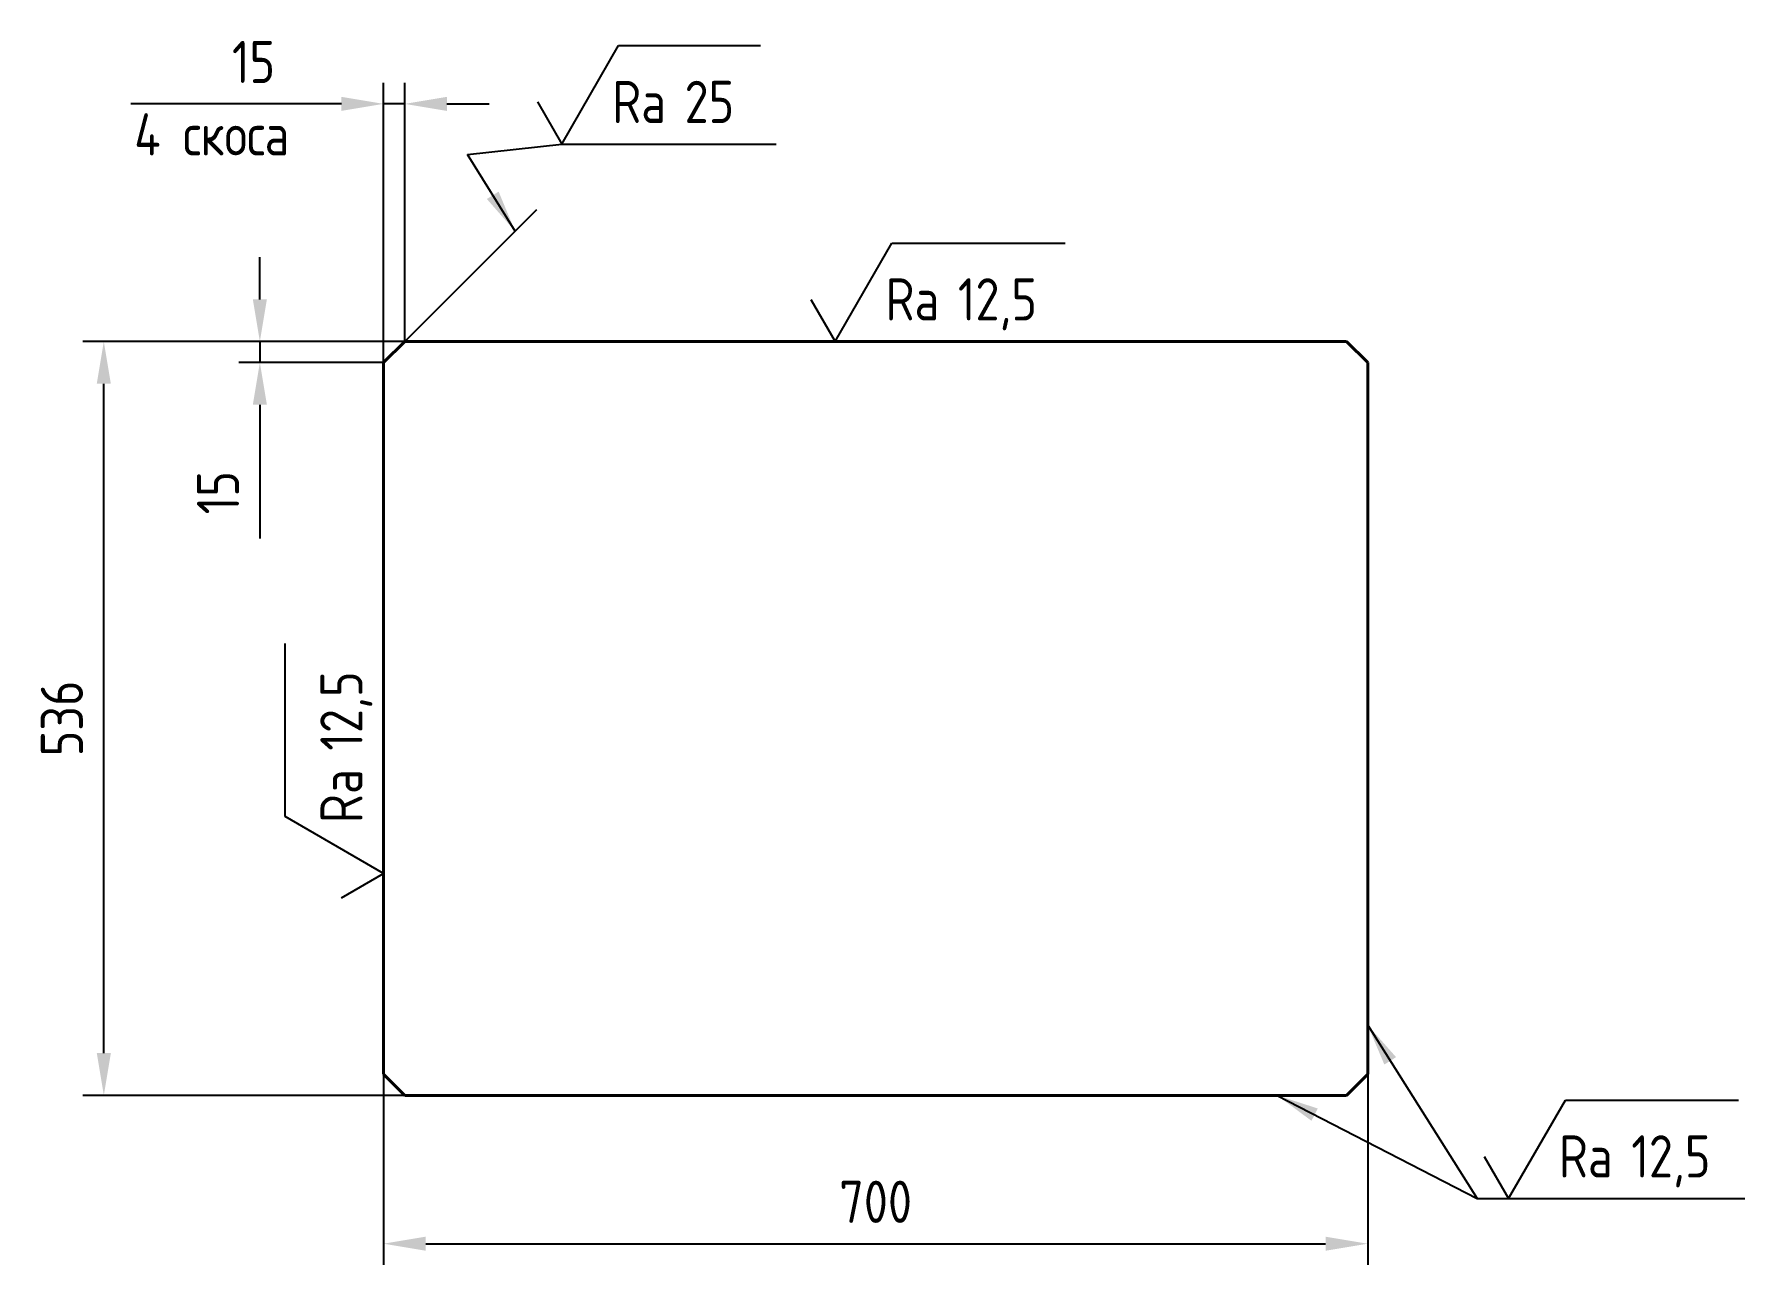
# Model space of a CAD drawing. Header units: millimetres. Extents: x 619 to 1836, y 229 to 1104.
import ezdxf

# ---------------------------------------------------------------- set-up
doc = ezdxf.new("R2010")
doc.units = ezdxf.units.MM
for name, color, linetype in [('Cont', 6, 'Continuous'), ('DIM', 7, 'Continuous'), ('Text', 3, 'Continuous')]:
    doc.layers.add(name, color=color, linetype=linetype)
doc.styles.add('Style1', font='romans.shx', dxfattribs={"width": 0.8})
doc.dimstyles.new('LIN10', dxfattribs={"dimscale": 10, "dimtxt": 3, "dimasz": 3, "dimexe": 1.5, "dimexo": 0, "dimgap": 1.48, "dimtad": 1, "dimdec": 0, "dimdsep": 46, "dimtxsty": 'Style1', "dimcen": 0, "dimdle": 2, "dimclrd": 256, "dimclrt": 3, "dimadec": 0, "dimazin": 0, "dimtfac": 0.666667, "dimtdec": 0, "dimtmove": 0, "dimatfit": 3, "dimfxl": 1, "dimtvp": 0.833333, "dimtolj": 1, "dimtzin": 0, "dimarcsym": 0})

# ---------------------------------------------------------------- blocks, each defined once
blk = doc.blocks.new('*D27')
at = {"layer": 'DIM', "color": 0, "lineweight": -2, "transparency": 16777216}
for p, q in [((867.9, 364.2), (867.9, 228.7)), ((1567.9, 364.2), (1567.9, 228.7))]:
    blk.add_line(p, q, dxfattribs=at)
at = {"layer": 'DIM', "lineweight": -2, "transparency": 16777216}
blk.add_line((897.9, 243.7), (1537.9, 243.7), dxfattribs=at)
at = {"layer": 'DIM', "transparency": 16777216}
for points in [[(897.9, 248.7), (897.9, 238.7), (867.9, 243.7)], [(1537.9, 248.7), (1537.9, 238.7), (1567.9, 243.7)]]:
    blk.add_solid(points, dxfattribs=at)
at = {"layer": 'DIM', "color": 3, "transparency": 16777216, "insert": (1217.9, 273.5), "char_height": 30, "attachment_point": 5, "style": 'Style1'}
blk.add_mtext('\\A1;700', dxfattribs=at)
blk = doc.blocks.new('*D28')
at = {"layer": 'DIM', "color": 0, "lineweight": -2, "transparency": 16777216}
for p, q in [((882.9, 885.2), (653.9, 885.2)), ((882.9, 349.2), (653.9, 349.2))]:
    blk.add_line(p, q, dxfattribs=at)
at = {"layer": 'DIM', "lineweight": -2, "transparency": 16777216}
blk.add_line((668.9, 379.2), (668.9, 855.2), dxfattribs=at)
at = {"layer": 'DIM', "transparency": 16777216}
for points in [[(663.9, 855.2), (673.9, 855.2), (668.9, 885.2)], [(663.9, 379.2), (673.9, 379.2), (668.9, 349.2)]]:
    blk.add_solid(points, dxfattribs=at)
at = {"layer": 'DIM', "color": 3, "transparency": 16777216, "insert": (639.1, 617.2), "char_height": 30, "attachment_point": 5, "rotation": 90, "style": 'Style1'}
blk.add_mtext('\\A1;536', dxfattribs=at)
blk = doc.blocks.new('*D29')
at = {"layer": 'DIM', "lineweight": -2, "transparency": 16777216}
for p, q in [((779.9, 915.2), (779.9, 945.2)), ((779.9, 885.2), (779.9, 870.2)), ((779.9, 840.2), (779.9, 745.2))]:
    blk.add_line(p, q, dxfattribs=at)
at = {"layer": 'DIM', "color": 0, "lineweight": -2, "transparency": 16777216}
for p, q in [((882.9, 885.2), (764.9, 885.2)), ((867.9, 870.2), (764.9, 870.2))]:
    blk.add_line(p, q, dxfattribs=at)
at = {"layer": 'DIM', "transparency": 16777216}
for points in [[(774.9, 915.2), (784.9, 915.2), (779.9, 885.2)], [(774.9, 840.2), (784.9, 840.2), (779.9, 870.2)]]:
    blk.add_solid(points, dxfattribs=at)
at = {"layer": 'DIM', "color": 3, "transparency": 16777216, "insert": (750.1, 777.7), "char_height": 30, "attachment_point": 5, "rotation": 90, "style": 'Style1'}
blk.add_mtext('\\A1;15', dxfattribs=at)
blk = doc.blocks.new('*D30')
at = {"layer": 'DIM', "color": 0, "lineweight": -2, "transparency": 16777216}
for p, q in [((867.9, 870.2), (867.9, 1069.2)), ((882.9, 885.2), (882.9, 1069.2))]:
    blk.add_line(p, q, dxfattribs=at)
at = {"layer": 'DIM', "lineweight": -2, "transparency": 16777216}
for p, q in [((837.9, 1054.2), (742.9, 1054.2)), ((882.9, 1054.2), (867.9, 1054.2)), ((912.9, 1054.2), (942.9, 1054.2))]:
    blk.add_line(p, q, dxfattribs=at)
at = {"layer": 'DIM', "transparency": 16777216}
for points in [[(837.9, 1059.2), (837.9, 1049.2), (867.9, 1054.2)], [(912.9, 1059.2), (912.9, 1049.2), (882.9, 1054.2)]]:
    blk.add_solid(points, dxfattribs=at)
at = {"layer": 'DIM', "color": 3, "transparency": 16777216, "insert": (775.4, 1084), "char_height": 30, "attachment_point": 5, "style": 'Style1'}
blk.add_mtext('\\A1;15', dxfattribs=at)
blk = doc.blocks.new('sherISO_03')
at = {"layer": 'Text'}
blk.add_line((4.04, 7), (14.12, 7), dxfattribs=at)
blk.add_lwpolyline([(-1.73, 3), (0, 0), (4.04, 7)], dxfattribs=at)
at = {"layer": 'Text', "style": 'Style1', "width": 0.8}
blk.add_text('Ra', height=3, dxfattribs=at).set_placement((3.58, 1.5))
blk.add_attdef('6,3', (8.73, 1.5), '', height=3, dxfattribs=at)
blk = doc.blocks.new('sherISO_01')
at = {"layer": 'Text'}
blk.add_line((4.04, 7), (16.36, 7), dxfattribs=at)
blk.add_lwpolyline([(-1.73, 3), (0, 0), (4.04, 7)], dxfattribs=at)
at = {"layer": 'Text', "style": 'Style1', "width": 0.8}
blk.add_text('Ra', height=3, dxfattribs=at).set_placement((3.58, 1.5))
blk.add_attdef('12,5', (8.73, 1.5), '', height=3, dxfattribs=at)

msp = doc.modelspace()

# ---------------------------------------------------------------- linework, layer by layer
at = {"layer": 'Cont', "lineweight": 40}
for p, q in [((882.9, 885.2), (867.9, 870.2)), ((882.9, 885.2), (1552.9, 885.2)), ((1552.9, 885.2), (1567.9, 870.2)), ((867.9, 870.2), (867.9, 364.2)), ((1567.9, 870.2), (1567.9, 364.2)), ((882.9, 349.2), (867.9, 364.2)), ((1552.9, 349.2), (1567.9, 364.2)), ((882.9, 349.2), (1552.9, 349.2))]:
    msp.add_line(p, q, dxfattribs=at)
at = {"layer": 'DIM'}
for p, q in [((742.9, 1054.2), (688.2, 1054.2)), ((882.9, 885.2), (976.8, 979.1))]:
    msp.add_line(p, q, dxfattribs=at)

# ---------------------------------------------------------------- block references
at = {"layer": 'DIM', "xscale": 10, "yscale": 10, "zscale": 10}
for name, p, values in [('sherISO_03', (994.7, 1025.6), {'6,3': '25'}), ('sherISO_01', (1189.1, 885.2), {'12,5': '12,5'}), ('sherISO_01', (1668.1, 275.8), {'12,5': '12,5'})]:
    msp.add_blockref(name, p, dxfattribs=at).add_auto_attribs(values)
at = {"layer": 'DIM', "xscale": 10, "yscale": 10, "zscale": 10, "rotation": 90}
msp.add_blockref('sherISO_01', (867.9, 507), dxfattribs=at).add_auto_attribs({'12,5': '12,5'})

# ---------------------------------------------------------------- texts
at = {"layer": 'DIM', "color": 3, "char_height": 30, "attachment_point": 7, "style": 'Style1'}
for insert in [(1146.2, 1040.4), (1236.5, 365), (1701.2, 290.6), (1827.7, 290.6)]:
    msp.add_mtext('\\A1;', dxfattribs=dict(at, insert=insert))
at = {"layer": 'Text', "style": 'Style1', "width": 0.8}
msp.add_text('4 скоса', height=30, dxfattribs=at).set_placement((690.5, 1017.5))

# ---------------------------------------------------------------- dimensions: what is measured, and where the dimension line sits
at = {"layer": 'DIM'}
for base, p1, p2, picture, middle in [((867.9, 1054.2), (882.9, 885.2), (867.9, 870.2), '*D30', (775.4, 1084)), ((1567.9, 243.7), (867.9, 364.2), (1567.9, 364.2), '*D27', (1217.9, 273.5))]:
    dim = msp.add_linear_dim(base=base, p1=p1, p2=p2, dimstyle='LIN10', dxfattribs=at)
    dim.commit()
    dim.dimension.update_dxf_attribs({"geometry": picture, "text_midpoint": middle})
for base, p1, p2, picture, middle in [((779.9, 870.2), (882.9, 885.2), (867.9, 870.2), '*D29', (750.1, 777.7)), ((668.9, 885.2), (882.9, 349.2), (882.9, 885.2), '*D28', (639.1, 617.2))]:
    dim = msp.add_linear_dim(base=base, p1=p1, p2=p2, angle=90, dimstyle='LIN10', dxfattribs=at)
    dim.commit()
    dim.dimension.update_dxf_attribs({"geometry": picture, "text_midpoint": middle})

# ---------------------------------------------------------------- leaders
at = {"layer": 'DIM', "annotation_type": 0, "has_hookline": 1, "hookline_direction": 0}
for points in [[(961.4, 963.7), (927.5, 1018.2), (994.7, 1025.6), (1131.4, 1025.6)], [(1567.9, 399.1), (1645.8, 275.8), (1686.4, 275.8)], [(1503.5, 349.2), (1645.8, 275.8), (1820.3, 275.8)]]:
    msp.add_leader(points, dimstyle='LIN10', dxfattribs=at)

doc.saveas('drawing.dxf')
